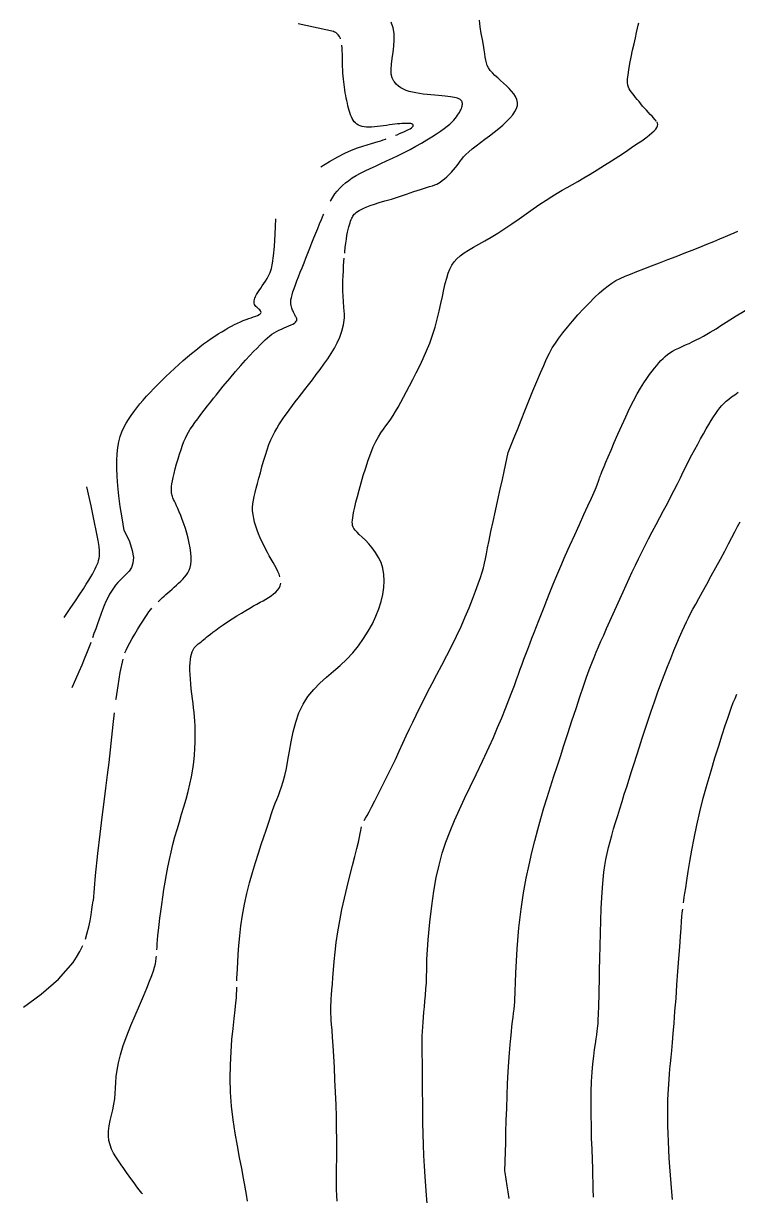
# Model space of a CAD drawing. Header units: millimetres. Extents: x 2235526 to 2245569, y 371981 to 382303.
# Drawn here: x 2242863.9 to 2243061.7, y 378522.7 to 378847.6 of the extents above; entities that cross this region are included whole.
import ezdxf

# ---------------------------------------------------------------- set-up
doc = ezdxf.new("R2010")
doc.units = ezdxf.units.MM
doc.linetypes.add('CONTI', pattern=[0])
for name, color, linetype, transparency in [('135', 10, 'CONTI', 0.7), ('137', 10, 'CONTI', 0.7), ('139', 10, 'CONTI', 0.7), ('141', 10, 'CONTI', 0.7), ('143', 10, 'CONTI', 0.7), ('145', 10, 'CONTI', 0.7), ('147', 10, 'CONTI', 0.7), ('149', 10, 'CONTI', 0.7), ('151', 10, 'CONTI', 0.7), ('153', 10, 'CONTI', 0.7)]:
    doc.layers.add(name, color=color, linetype=linetype, transparency=transparency)

msp = doc.modelspace()

# ---------------------------------------------------------------- linework, layer by layer
at = {"layer": '135'}
msp.add_lwpolyline([(2242875.15, 378682.94), (2242876.85, 378685.43), (2242878.28, 378687.55), (2242879.48, 378689.35), (2242880.47, 378690.87), (2242881.29, 378692.15), (2242881.96, 378693.23), (2242882.51, 378694.16), (2242882.98, 378694.98), (2242883.39, 378695.71), (2242883.75, 378696.39), (2242884.06, 378697.02), (2242884.32, 378697.62), (2242884.54, 378698.2), (2242884.71, 378698.76), (2242884.84, 378699.33), (2242884.93, 378699.92), (2242884.98, 378700.56), (2242884.96, 378701.39), (2242884.84, 378702.56), (2242884.58, 378704.23), (2242884.14, 378706.57), (2242883.5, 378709.73), (2242882.63, 378713.87), (2242881.48, 378719.14)], dxfattribs=at)
at = {"layer": '137', "elevation": 137}
for points in [[(2242951.72, 378843.3), (2242951.7, 378843.35), (2242951.68, 378843.41), (2242951.41, 378843.99), (2242951.09, 378844.44), (2242950.75, 378844.78), (2242950.39, 378845.02), (2242950.05, 378845.19), (2242949.74, 378845.31), (2242939.99, 378847.46)], [(2242952.29, 378837.79), (2242952.28, 378838.4), (2242952.27, 378839.11), (2242952.23, 378839.9), (2242952.18, 378840.72), (2242952.09, 378841.54)]]:
    msp.add_lwpolyline(points, dxfattribs=at)
at = {"layer": '137'}
for points in [[(2242967.01, 378816.58), (2242967.39, 378816.74), (2242968.09, 378817.02), (2242968.78, 378817.32), (2242969.43, 378817.61), (2242970.04, 378817.89), (2242970.57, 378818.15), (2242971.02, 378818.4), (2242971.36, 378818.61), (2242971.61, 378818.81), (2242971.77, 378818.98), (2242971.86, 378819.12), (2242971.89, 378819.25), (2242971.88, 378819.36), (2242971.84, 378819.46), (2242971.78, 378819.55), (2242971.71, 378819.62), (2242971.63, 378819.68), (2242971.52, 378819.74), (2242971.4, 378819.78), (2242971.24, 378819.82), (2242971.04, 378819.84), (2242970.79, 378819.86), (2242970.49, 378819.87), (2242970.14, 378819.87), (2242969.72, 378819.86), (2242969.24, 378819.84), (2242968.71, 378819.81), (2242968.13, 378819.77), (2242967.49, 378819.71), (2242966.81, 378819.63), (2242966.07, 378819.54), (2242965.29, 378819.43), (2242964.47, 378819.31), (2242963.64, 378819.19), (2242962.79, 378819.07), (2242961.95, 378818.97), (2242961.13, 378818.89), (2242960.34, 378818.83), (2242959.6, 378818.82), (2242958.91, 378818.84), (2242958.29, 378818.91), (2242957.71, 378819.03), (2242957.19, 378819.19), (2242956.71, 378819.4), (2242956.28, 378819.66), (2242955.9, 378819.98), (2242955.55, 378820.34), (2242955.24, 378820.75), (2242954.97, 378821.21), (2242954.73, 378821.72), (2242954.51, 378822.26), (2242954.31, 378822.84), (2242954.13, 378823.46), (2242953.96, 378824.1), (2242953.8, 378824.77), (2242953.64, 378825.46), (2242953.49, 378826.17), (2242953.34, 378826.9), (2242953.2, 378827.64), (2242953.06, 378828.38), (2242952.94, 378829.13), (2242952.82, 378829.89), (2242952.71, 378830.64), (2242952.62, 378831.4), (2242952.53, 378832.16), (2242952.46, 378832.95), (2242952.4, 378833.78), (2242952.35, 378834.67), (2242952.32, 378835.62), (2242952.3, 378836.66), (2242952.29, 378837.79)], [(2242946.27, 378807.81), (2242948.72, 378809.35), (2242950.95, 378810.61), (2242952.97, 378811.62), (2242954.79, 378812.43), (2242956.42, 378813.07), (2242957.88, 378813.56), (2242959.16, 378813.96), (2242960.29, 378814.28), (2242961.27, 378814.56), (2242962.13, 378814.82), (2242962.88, 378815.06), (2242963.57, 378815.29), (2242964.2, 378815.5), (2242964.38, 378815.57)], [(2242891.79, 378707.07), (2242891.2, 378710.52), (2242890.71, 378713.72), (2242890.32, 378716.69), (2242890.02, 378719.44), (2242889.83, 378721.96), (2242889.73, 378724.28), (2242889.72, 378726.4), (2242889.82, 378728.32), (2242890.02, 378730.06), (2242890.31, 378731.63), (2242890.69, 378733.06), (2242891.15, 378734.37), (2242891.69, 378735.59), (2242892.29, 378736.74), (2242892.96, 378737.83), (2242893.68, 378738.9), (2242894.45, 378739.97), (2242895.26, 378741.03), (2242896.13, 378742.1), (2242897.04, 378743.16), (2242897.99, 378744.24), (2242898.99, 378745.32), (2242900.03, 378746.41), (2242901.11, 378747.51), (2242902.22, 378748.63), (2242903.37, 378749.75), (2242904.55, 378750.86), (2242905.74, 378751.97), (2242906.93, 378753.06), (2242908.12, 378754.12), (2242909.3, 378755.14), (2242910.47, 378756.12), (2242911.6, 378757.04), (2242912.71, 378757.91), (2242913.79, 378758.74), (2242914.84, 378759.51), (2242915.87, 378760.23), (2242916.87, 378760.91), (2242917.85, 378761.55), (2242918.8, 378762.14), (2242919.73, 378762.69), (2242920.63, 378763.2), (2242921.51, 378763.67), (2242922.36, 378764.11), (2242923.19, 378764.51), (2242924, 378764.87), (2242924.79, 378765.2), (2242925.55, 378765.5), (2242926.29, 378765.78), (2242926.99, 378766.02), (2242927.64, 378766.25), (2242928.23, 378766.46), (2242928.74, 378766.67), (2242929.16, 378766.86), (2242929.47, 378767.06), (2242929.66, 378767.26), (2242929.72, 378767.47), (2242929.67, 378767.69), (2242929.54, 378767.92), (2242929.33, 378768.15), (2242929.09, 378768.39), (2242928.81, 378768.64), (2242928.55, 378768.9), (2242928.3, 378769.16), (2242928.09, 378769.43), (2242927.94, 378769.71), (2242927.83, 378770), (2242927.79, 378770.32), (2242927.79, 378770.66), (2242927.87, 378771.04), (2242928, 378771.45), (2242928.21, 378771.91), (2242928.48, 378772.41), (2242928.81, 378772.96), (2242929.19, 378773.54), (2242929.61, 378774.16), (2242930.05, 378774.81), (2242930.5, 378775.48), (2242930.95, 378776.18), (2242931.4, 378776.89), (2242931.82, 378777.63), (2242932.21, 378778.51), (2242932.57, 378779.64), (2242932.91, 378781.15), (2242933.2, 378783.16), (2242933.45, 378785.79), (2242933.66, 378789.16), (2242933.82, 378793.39)], [(2242891.79, 378707.07), (2242893.22, 378704.02), (2242894.03, 378701.54), (2242894.33, 378699.56), (2242894.22, 378697.98), (2242893.78, 378696.74), (2242893.12, 378695.74), (2242892.33, 378694.9), (2242891.52, 378694.15), (2242890.76, 378693.41), (2242890.06, 378692.66), (2242889.42, 378691.89), (2242888.82, 378691.09), (2242888.26, 378690.25), (2242887.73, 378689.35), (2242887.22, 378688.39), (2242886.73, 378687.35), (2242886.25, 378686.24), (2242885.78, 378685.05), (2242885.31, 378683.8), (2242884.84, 378682.51), (2242884.37, 378681.17), (2242883.9, 378679.82), (2242883.42, 378678.46), (2242883, 378677.28)], [(2242882.52, 378675.97), (2242882.44, 378675.75), (2242881.91, 378674.37), (2242881.35, 378672.93), (2242880.73, 378671.39), (2242880.03, 378669.71), (2242879.24, 378667.84), (2242878.34, 378665.76), (2242877.32, 378663.42)]]:
    msp.add_lwpolyline(points, dxfattribs=at)
at = {"layer": '139', "elevation": 139}
for points in [[(2242966.65, 378831.4), (2242966.53, 378831.54), (2242966.06, 378832.45), (2242965.8, 378833.54), (2242965.75, 378834.83), (2242965.87, 378836.29), (2242966.08, 378837.88), (2242966.33, 378839.56), (2242966.54, 378841.29), (2242966.64, 378843.03), (2242966.58, 378844.74), (2242966.28, 378846.39), (2242965.78, 378847.96)], [(2242901.17, 378687.29), (2242901.57, 378687.66), (2242901.98, 378688.04), (2242902.42, 378688.43), (2242902.88, 378688.85), (2242903.37, 378689.28), (2242903.88, 378689.73), (2242904.45, 378690.24), (2242905.05, 378690.78), (2242905.65, 378691.33), (2242906.26, 378691.89), (2242906.86, 378692.45), (2242907.44, 378693.02), (2242908, 378693.59), (2242908.53, 378694.15), (2242909.01, 378694.73), (2242909.43, 378695.34), (2242909.79, 378696.01), (2242910.07, 378696.76), (2242910.27, 378697.61), (2242910.37, 378698.58), (2242910.36, 378699.68), (2242910.26, 378700.89), (2242910.08, 378702.19), (2242909.82, 378703.54), (2242909.5, 378704.91), (2242909.14, 378706.27), (2242908.74, 378707.59), (2242908.32, 378708.86), (2242907.89, 378710.05), (2242907.46, 378711.15), (2242907.04, 378712.17), (2242906.64, 378713.09), (2242906.27, 378713.9), (2242905.96, 378714.6), (2242905.69, 378715.19), (2242905.47, 378715.67), (2242905.3, 378716.08), (2242905.17, 378716.44), (2242905.07, 378716.77), (2242904.99, 378717.08), (2242904.93, 378717.41), (2242904.89, 378717.77), (2242904.87, 378718.18), (2242904.88, 378718.67), (2242904.92, 378719.24), (2242905.01, 378719.94), (2242905.15, 378720.76), (2242905.35, 378721.74), (2242905.62, 378722.88), (2242905.95, 378724.14), (2242906.32, 378725.48), (2242906.71, 378726.86), (2242907.13, 378728.21), (2242907.54, 378729.5), (2242907.95, 378730.68), (2242908.34, 378731.72), (2242908.73, 378732.63), (2242909.14, 378733.48), (2242909.58, 378734.29), (2242910.09, 378735.11), (2242910.68, 378735.98), (2242911.37, 378736.94), (2242912.17, 378738.03), (2242913.06, 378739.19), (2242913.98, 378740.4), (2242914.9, 378741.59), (2242915.78, 378742.71), (2242916.58, 378743.73), (2242917.24, 378744.57)], [(2242891.99, 378673.1), (2242892.34, 378673.9), (2242892.82, 378674.87), (2242893.38, 378675.92), (2242894.03, 378677.09), (2242894.74, 378678.33), (2242895.49, 378679.58), (2242896.23, 378680.8), (2242896.95, 378681.95), (2242897.6, 378682.97), (2242898.15, 378683.79), (2242898.64, 378684.48), (2242899.06, 378685.05), (2242899.45, 378685.53)], [(2242881.04, 378593.82), (2242881.57, 378595.51), (2242882.01, 378597.22), (2242882.36, 378598.9), (2242882.64, 378600.51), (2242882.86, 378602), (2242883.03, 378603.32), (2242883.16, 378604.43)], [(2242863.87, 378574.9), (2242868.82, 378578.51), (2242873.62, 378582.7), (2242877.68, 378587.35), (2242878.6, 378588.77), (2242879.51, 378590.34), (2242880.34, 378592.06)]]:
    msp.add_lwpolyline(points, dxfattribs=at)
at = {"layer": '139'}
for points in [[(2242948.89, 378798.32), (2242949, 378798.53), (2242949.57, 378799.44), (2242950.17, 378800.3), (2242950.81, 378801.12), (2242951.5, 378801.9), (2242952.26, 378802.65), (2242953.08, 378803.37), (2242953.99, 378804.07), (2242954.98, 378804.75), (2242956.08, 378805.41), (2242957.28, 378806.07), (2242958.57, 378806.72), (2242959.96, 378807.38), (2242961.41, 378808.05), (2242962.93, 378808.73), (2242964.49, 378809.45), (2242966.1, 378810.19), (2242967.73, 378810.97), (2242969.37, 378811.8), (2242971, 378812.65), (2242972.61, 378813.53), (2242974.16, 378814.41), (2242975.65, 378815.28), (2242977.04, 378816.13), (2242978.31, 378816.95), (2242979.45, 378817.72), (2242980.43, 378818.43), (2242981.27, 378819.08), (2242981.98, 378819.68), (2242982.59, 378820.24), (2242983.09, 378820.76), (2242983.51, 378821.24), (2242983.87, 378821.69), (2242984.18, 378822.12), (2242984.45, 378822.54), (2242984.69, 378822.93), (2242984.89, 378823.31), (2242985.06, 378823.66), (2242985.21, 378824), (2242985.32, 378824.33), (2242985.41, 378824.63), (2242985.47, 378824.91), (2242985.5, 378825.18), (2242985.51, 378825.42), (2242985.48, 378825.65), (2242985.42, 378825.86), (2242985.33, 378826.06), (2242985.19, 378826.24), (2242985.01, 378826.41), (2242984.78, 378826.57), (2242984.51, 378826.71), (2242984.18, 378826.84), (2242983.78, 378826.96), (2242983.33, 378827.07), (2242982.79, 378827.17), (2242982.18, 378827.27), (2242981.49, 378827.35), (2242980.7, 378827.44), (2242979.82, 378827.51), (2242978.86, 378827.59), (2242977.84, 378827.67), (2242976.79, 378827.76), (2242975.72, 378827.87), (2242974.65, 378827.99), (2242973.6, 378828.13), (2242972.59, 378828.3), (2242971.65, 378828.5), (2242970.76, 378828.73), (2242969.93, 378829.01), (2242969.16, 378829.35), (2242968.45, 378829.75), (2242967.79, 378830.22), (2242967.19, 378830.77), (2242966.65, 378831.4)], [(2242917.24, 378744.57), (2242919.23, 378747), (2242921.03, 378749.16), (2242922.65, 378751.07), (2242924.12, 378752.74), (2242925.43, 378754.21), (2242926.61, 378755.5), (2242927.66, 378756.62), (2242928.6, 378757.6), (2242929.44, 378758.47), (2242930.19, 378759.23), (2242930.88, 378759.89), (2242931.52, 378760.48), (2242932.14, 378760.99), (2242932.74, 378761.44), (2242933.36, 378761.85), (2242934, 378762.22), (2242934.68, 378762.56), (2242935.39, 378762.88), (2242936.1, 378763.18), (2242936.79, 378763.47), (2242937.45, 378763.74), (2242938.04, 378764.01), (2242938.56, 378764.26), (2242938.98, 378764.51), (2242939.28, 378764.76), (2242939.47, 378765.01), (2242939.58, 378765.25), (2242939.61, 378765.49), (2242939.58, 378765.72), (2242939.51, 378765.95), (2242939.41, 378766.17), (2242939.3, 378766.38), (2242939.2, 378766.58), (2242939.1, 378766.78), (2242939, 378766.98), (2242938.9, 378767.17), (2242938.8, 378767.38), (2242938.69, 378767.59), (2242938.58, 378767.82), (2242938.47, 378768.07), (2242938.34, 378768.34), (2242938.22, 378768.65), (2242938.11, 378768.99), (2242938.02, 378769.38), (2242937.97, 378769.83), (2242937.96, 378770.34), (2242938, 378770.93), (2242938.11, 378771.6), (2242938.29, 378772.36), (2242938.55, 378773.21), (2242938.86, 378774.14), (2242939.23, 378775.15), (2242939.65, 378776.23), (2242940.1, 378777.38), (2242940.59, 378778.59), (2242941.1, 378779.86), (2242941.62, 378781.18), (2242942.16, 378782.54), (2242942.71, 378783.92), (2242943.27, 378785.32), (2242943.82, 378786.72), (2242944.37, 378788.11), (2242944.91, 378789.46), (2242945.44, 378790.78), (2242945.95, 378792.04), (2242946.45, 378793.25), (2242946.94, 378794.41), (2242947.07, 378794.69)], [(2242891.37, 378671.35), (2242890.61, 378667.65), (2242889.98, 378664), (2242889.46, 378660.38), (2242889.42, 378660.07)], [(2242888.98, 378656.48), (2242888.62, 378653.27), (2242888.26, 378649.75), (2242887.9, 378646.26), (2242887.51, 378642.78), (2242887.09, 378639.28), (2242886.62, 378635.67), (2242886.11, 378631.82), (2242885.57, 378627.59), (2242885, 378622.86), (2242884.41, 378617.51), (2242883.79, 378611.41), (2242883.16, 378604.43)]]:
    msp.add_lwpolyline(points, dxfattribs=at)
at = {"layer": '141', "elevation": 141}
for points in [[(2242965.87, 378798.84), (2242967.76, 378799.49), (2242969.99, 378800.25), (2242972.06, 378800.95), (2242973.85, 378801.54), (2242975.27, 378801.99), (2242976.37, 378802.33), (2242977.21, 378802.6), (2242977.86, 378802.82), (2242978.38, 378803.04), (2242978.86, 378803.3), (2242979.34, 378803.62), (2242979.89, 378804.03), (2242980.5, 378804.53), (2242981.15, 378805.1), (2242981.8, 378805.71), (2242982.44, 378806.34), (2242983.05, 378806.99), (2242983.59, 378807.61), (2242984.06, 378808.22), (2242984.48, 378808.8), (2242984.89, 378809.38), (2242985.34, 378809.97), (2242985.85, 378810.59), (2242986.48, 378811.26), (2242987.25, 378811.98), (2242988.19, 378812.77), (2242989.28, 378813.63), (2242990.48, 378814.53), (2242991.75, 378815.47), (2242993.04, 378816.44), (2242994.33, 378817.43), (2242995.56, 378818.41), (2242996.72, 378819.38), (2242997.76, 378820.35), (2242998.68, 378821.29), (2242999.46, 378822.22), (2243000.07, 378823.13), (2243000.5, 378824.01), (2243000.73, 378824.87), (2243000.75, 378825.7), (2243000.57, 378826.51), (2243000.23, 378827.3), (2242999.74, 378828.07), (2242999.14, 378828.82), (2242998.44, 378829.56), (2242997.69, 378830.3), (2242996.89, 378831.03), (2242996.08, 378831.76), (2242995.29, 378832.47), (2242994.53, 378833.18), (2242993.84, 378833.88), (2242993.24, 378834.57), (2242992.75, 378835.25), (2242992.4, 378835.92), (2242992.15, 378836.61), (2242991.98, 378837.36), (2242991.84, 378838.2), (2242991.71, 378839.16), (2242991.55, 378840.28), (2242991.33, 378841.58), (2242991.03, 378843.1), (2242990.7, 378844.79), (2242990.41, 378846.59), (2242990.23, 378848.44)], [(2242934.96, 378694.16), (2242934.7, 378694.91), (2242934.35, 378695.69), (2242933.95, 378696.49), (2242933.51, 378697.32), (2242933.04, 378698.16), (2242932.52, 378699.08), (2242932, 378700.02), (2242931.47, 378700.98), (2242930.95, 378701.95), (2242930.44, 378702.95), (2242929.95, 378703.97), (2242929.47, 378705.01), (2242929.02, 378706.07), (2242928.61, 378707.15), (2242928.24, 378708.23), (2242927.92, 378709.31), (2242927.67, 378710.39), (2242927.48, 378711.44), (2242927.38, 378712.46), (2242927.37, 378713.45), (2242927.45, 378714.43), (2242927.59, 378715.42), (2242927.8, 378716.46), (2242928.07, 378717.56), (2242928.38, 378718.75), (2242928.74, 378720.06), (2242929.12, 378721.5), (2242929.53, 378723.04), (2242929.97, 378724.65), (2242930.42, 378726.27), (2242930.9, 378727.87), (2242931.39, 378729.41), (2242931.9, 378730.84), (2242932.42, 378732.13), (2242932.95, 378733.3), (2242933.49, 378734.37), (2242934.05, 378735.35), (2242934.61, 378736.28), (2242935.2, 378737.16), (2242935.79, 378738.03), (2242936.4, 378738.9), (2242937.04, 378739.78), (2242937.71, 378740.7), (2242938.41, 378741.66), (2242939.17, 378742.66), (2242939.99, 378743.74), (2242940.88, 378744.89), (2242941.84, 378746.13), (2242942.87, 378747.45), (2242943.93, 378748.82), (2242945.01, 378750.24), (2242946.09, 378751.69), (2242947.15, 378753.16), (2242948.17, 378754.62), (2242949.13, 378756.08), (2242950.03, 378757.54), (2242950.83, 378759.05), (2242951.52, 378760.61), (2242952.09, 378762.26), (2242952.52, 378764.03), (2242952.79, 378765.94), (2242952.85, 378767.02)], [(2242900.83, 378590.78), (2242900.88, 378591.6), (2242900.93, 378592.51), (2242901.01, 378593.56), (2242901.11, 378594.76), (2242901.26, 378596.2), (2242901.44, 378597.82), (2242901.66, 378599.59), (2242901.9, 378601.47), (2242902.18, 378603.43), (2242902.48, 378605.46), (2242902.8, 378607.52), (2242903.14, 378609.59), (2242903.5, 378611.67), (2242903.9, 378613.75), (2242904.32, 378615.83), (2242904.79, 378617.92), (2242905.29, 378620.01), (2242905.84, 378622.1), (2242906.44, 378624.2), (2242907.07, 378626.3), (2242907.71, 378628.4), (2242908.35, 378630.49), (2242908.96, 378632.58), (2242909.52, 378634.67), (2242910.02, 378636.75), (2242910.44, 378638.81), (2242910.77, 378640.85), (2242911.04, 378642.85), (2242911.24, 378644.77), (2242911.38, 378646.62), (2242911.46, 378648.36), (2242911.5, 378649.99), (2242911.5, 378651.48), (2242911.46, 378652.86), (2242911.38, 378654.16), (2242911.28, 378655.41), (2242911.16, 378656.63), (2242911.02, 378657.86), (2242910.87, 378659.12), (2242910.71, 378660.43), (2242910.54, 378661.78), (2242910.39, 378663.14), (2242910.25, 378664.5), (2242910.14, 378665.82), (2242910.05, 378667.09), (2242910, 378668.28), (2242909.99, 378669.37), (2242910.03, 378670.37), (2242910.12, 378671.27), (2242910.24, 378672.08), (2242910.42, 378672.8), (2242910.64, 378673.44), (2242910.9, 378674), (2242911.21, 378674.49), (2242911.55, 378674.92), (2242911.93, 378675.29), (2242912.31, 378675.62), (2242912.71, 378675.93), (2242913.1, 378676.22), (2242913.48, 378676.51), (2242913.85, 378676.8), (2242914.22, 378677.12), (2242914.63, 378677.47), (2242915.1, 378677.86), (2242915.66, 378678.32), (2242916.33, 378678.84), (2242917.15, 378679.45), (2242918.13, 378680.15), (2242919.24, 378680.92), (2242920.44, 378681.73), (2242921.71, 378682.56), (2242922.99, 378683.39), (2242924.25, 378684.17), (2242925.45, 378684.9), (2242926.57, 378685.55), (2242927.61, 378686.13), (2242928.56, 378686.65), (2242929.45, 378687.13), (2242930.28, 378687.58), (2242931.07, 378688.02), (2242931.82, 378688.47), (2242932.53, 378688.94), (2242933.2, 378689.44), (2242933.8, 378689.96), (2242934.31, 378690.51), (2242934.73, 378691.1), (2242935.02, 378691.73), (2242935.17, 378692.4)], [(2242896.84, 378523.21), (2242896.69, 378523.35), (2242895.56, 378524.79), (2242895.09, 378525.44), (2242894.53, 378526.22), (2242893.89, 378527.11), (2242893.19, 378528.09), (2242892.46, 378529.12), (2242891.71, 378530.19), (2242890.95, 378531.27), (2242890.21, 378532.34), (2242889.5, 378533.41), (2242888.86, 378534.49), (2242888.3, 378535.61), (2242887.86, 378536.76), (2242887.56, 378537.97), (2242887.42, 378539.24), (2242887.45, 378540.6), (2242887.63, 378542.02), (2242887.91, 378543.5), (2242888.25, 378545), (2242888.6, 378546.52), (2242888.92, 378548.04), (2242889.17, 378549.54), (2242889.32, 378551.02), (2242889.4, 378552.5), (2242889.48, 378554.05), (2242889.59, 378555.7), (2242889.81, 378557.5), (2242890.17, 378559.51), (2242890.73, 378561.76), (2242891.54, 378564.28), (2242892.53, 378567.01), (2242893.65, 378569.83), (2242894.83, 378572.66), (2242896, 378575.39), (2242897.1, 378577.94), (2242898.06, 378580.2), (2242898.84, 378582.1), (2242899.44, 378583.67), (2242899.88, 378584.96), (2242900.2, 378586.03), (2242900.42, 378586.93), (2242900.57, 378587.71), (2242900.66, 378588.43), (2242900.69, 378588.72), (2242900.72, 378589.02)]]:
    msp.add_lwpolyline(points, dxfattribs=at)
at = {"layer": '141'}
for points in [[(2242952.89, 378783.86), (2242952.92, 378784.27), (2242953.06, 378785.51), (2242953.2, 378786.69), (2242953.35, 378787.78), (2242953.51, 378788.78), (2242953.67, 378789.68), (2242953.85, 378790.47), (2242954.02, 378791.17), (2242954.19, 378791.78), (2242954.37, 378792.32), (2242954.54, 378792.79), (2242954.7, 378793.2), (2242954.86, 378793.56), (2242955.01, 378793.87), (2242955.17, 378794.16), (2242955.34, 378794.42), (2242955.55, 378794.67), (2242955.79, 378794.91), (2242956.1, 378795.15), (2242956.47, 378795.41), (2242956.93, 378795.69), (2242957.49, 378796), (2242958.17, 378796.34), (2242958.98, 378796.71), (2242959.96, 378797.09), (2242961.11, 378797.51), (2242962.47, 378797.93), (2242964.05, 378798.38), (2242965.87, 378798.84)], [(2242952.85, 378767.02), (2242952.65, 378768.8), (2242952.51, 378770.46), (2242952.42, 378772.02), (2242952.38, 378773.5), (2242952.37, 378774.92), (2242952.39, 378776.29), (2242952.44, 378777.63), (2242952.51, 378778.97), (2242952.59, 378780.32), (2242952.69, 378781.66), (2242952.77, 378782.55)]]:
    msp.add_lwpolyline(points, dxfattribs=at)
at = {"layer": '143', "elevation": 143}
for points in [[(2243039.19, 378820.52), (2243039.04, 378820.72), (2243038.87, 378820.93), (2243038.48, 378821.37), (2243038.05, 378821.85), (2243037.56, 378822.37), (2243037.05, 378822.92), (2243036.52, 378823.49), (2243035.98, 378824.08), (2243035.45, 378824.68), (2243034.94, 378825.29), (2243034.44, 378825.89), (2243033.96, 378826.48), (2243033.51, 378827.05), (2243033.09, 378827.6), (2243032.7, 378828.1), (2243032.34, 378828.56), (2243032.01, 378828.98), (2243031.73, 378829.4), (2243031.5, 378829.87), (2243031.35, 378830.44), (2243031.27, 378831.16), (2243031.28, 378832.09), (2243031.39, 378833.28), (2243031.61, 378834.75), (2243031.91, 378836.44), (2243032.27, 378838.26), (2243032.66, 378840.13), (2243033.06, 378841.94), (2243033.44, 378843.62), (2243033.77, 378845.07), (2243034.03, 378846.23), (2243034.22, 378847.12), (2243034.37, 378847.77)], [(2242922.99, 378582.22), (2242923.02, 378583.02), (2242923.07, 378584.12), (2242923.14, 378585.61), (2242923.24, 378587.41), (2242923.37, 378589.55), (2242923.55, 378591.99), (2242923.79, 378594.66), (2242924.12, 378597.49), (2242924.55, 378600.45), (2242925.09, 378603.45), (2242925.75, 378606.46), (2242926.5, 378609.42), (2242927.31, 378612.3), (2242928.16, 378615.06), (2242928.99, 378617.65), (2242929.78, 378620.03), (2242930.5, 378622.17), (2242931.12, 378624.03), (2242931.65, 378625.65), (2242932.11, 378627.07), (2242932.52, 378628.32), (2242932.9, 378629.45), (2242933.27, 378630.49), (2242933.66, 378631.49), (2242934.07, 378632.5), (2242934.51, 378633.55), (2242934.96, 378634.69), (2242935.42, 378635.97), (2242935.87, 378637.43), (2242936.32, 378639.12), (2242936.74, 378641.08), (2242937.14, 378643.35), (2242937.56, 378645.85), (2242938.04, 378648.5), (2242938.61, 378651.22), (2242939.32, 378653.91), (2242940.22, 378656.5), (2242941.34, 378658.9), (2242942.71, 378661.05), (2242944.29, 378662.98), (2242946.03, 378664.75), (2242947.87, 378666.41), (2242949.76, 378668.03), (2242951.63, 378669.66), (2242953.44, 378671.36), (2242955.14, 378673.17), (2242956.7, 378675.08), (2242958.14, 378677.07), (2242959.43, 378679.11), (2242960.56, 378681.19), (2242961.54, 378683.27), (2242962.36, 378685.34), (2242963, 378687.37), (2242963.46, 378689.34), (2242963.74, 378691.26), (2242963.83, 378693.11), (2242963.74, 378694.88), (2242963.45, 378696.56), (2242962.97, 378698.13), (2242962.29, 378699.6), (2242961.46, 378700.96), (2242960.54, 378702.2), (2242959.57, 378703.33), (2242958.61, 378704.33), (2242957.71, 378705.21), (2242956.93, 378705.96), (2242956.3, 378706.58), (2242955.82, 378707.11), (2242955.46, 378707.57), (2242955.22, 378707.99), (2242955.08, 378708.41), (2242955.01, 378708.84), (2242954.99, 378709.33), (2242955.02, 378709.9), (2242955.1, 378710.58), (2242955.23, 378711.39), (2242955.42, 378712.36), (2242955.68, 378713.5), (2242956, 378714.85), (2242956.4, 378716.43), (2242956.88, 378718.24), (2242957.44, 378720.23), (2242958.05, 378722.32), (2242958.7, 378724.44), (2242959.39, 378726.51), (2242960.09, 378728.46), (2242960.8, 378730.21), (2242961.51, 378731.7), (2242962.21, 378732.98), (2242962.9, 378734.09), (2242963.6, 378735.08), (2242964.28, 378736.01), (2242964.97, 378736.92), (2242965.65, 378737.87), (2242966.33, 378738.9), (2242967.01, 378740.03), (2242967.72, 378741.25), (2242968.44, 378742.57), (2242969.21, 378744), (2242970.01, 378745.53), (2242970.87, 378747.17), (2242971.78, 378748.92), (2242972.73, 378750.78), (2242973.7, 378752.72), (2242974.65, 378754.74), (2242975.57, 378756.83), (2242976.44, 378758.98), (2242977.23, 378761.17), (2242977.92, 378763.39), (2242978.52, 378765.61), (2242979.05, 378767.8), (2242979.53, 378769.91), (2242979.96, 378771.93), (2242980.36, 378773.8), (2242980.75, 378775.5), (2242981.15, 378777.01), (2242981.57, 378778.33), (2242982.04, 378779.5), (2242982.59, 378780.55), (2242983.23, 378781.49), (2242983.99, 378782.35), (2242984.9, 378783.17), (2242985.97, 378783.97), (2242987.2, 378784.76), (2242988.57, 378785.57), (2242990.08, 378786.43), (2242991.71, 378787.35), (2242993.45, 378788.36), (2242995.29, 378789.48), (2242997.22, 378790.72), (2242999.2, 378792.05), (2243001.21, 378793.43), (2243003.2, 378794.82), (2243005.13, 378796.17), (2243006.98, 378797.45), (2243008.71, 378798.61), (2243010.29, 378799.62), (2243011.77, 378800.52), (2243013.18, 378801.34), (2243014.57, 378802.14), (2243016, 378802.94), (2243017.52, 378803.8), (2243019.15, 378804.76), (2243020.95, 378805.83), (2243022.87, 378807.01), (2243024.86, 378808.26), (2243026.85, 378809.53), (2243028.81, 378810.79), (2243030.67, 378812.01), (2243032.37, 378813.14), (2243033.88, 378814.16), (2243035.19, 378815.07), (2243036.31, 378815.88), (2243037.25, 378816.6), (2243038.02, 378817.23), (2243038.63, 378817.79), (2243039.08, 378818.28), (2243039.41, 378818.75), (2243039.59, 378819.16), (2243039.63, 378819.55), (2243039.54, 378819.92), (2243039.34, 378820.3)], [(2242925.93, 378521.2), (2242925.65, 378522.99), (2242925.31, 378525.08), (2242924.87, 378527.56), (2242924.36, 378530.24), (2242923.77, 378533.25), (2242923.14, 378536.53), (2242922.54, 378540.04), (2242921.99, 378543.71), (2242921.55, 378547.49), (2242921.27, 378551.33), (2242921.17, 378555.16), (2242921.22, 378558.92), (2242921.4, 378562.53), (2242921.66, 378565.94), (2242921.96, 378569.06), (2242922.27, 378571.83), (2242922.53, 378574.19), (2242922.73, 378576.09), (2242922.87, 378577.56), (2242922.95, 378578.66), (2242922.99, 378579.47), (2242923, 378580.05), (2242922.99, 378580.46)]]:
    msp.add_lwpolyline(points, dxfattribs=at)
at = {"layer": '145', "elevation": 145}
for points in [[(2242958.32, 378626.67), (2242958.66, 378627.28), (2242959.1, 378628.07), (2242959.65, 378629.07), (2242960.32, 378630.35), (2242961.22, 378632.09), (2242962.26, 378634.12), (2242963.38, 378636.37), (2242964.56, 378638.75), (2242965.75, 378641.19), (2242966.92, 378643.6), (2242968.02, 378645.91), (2242969.03, 378648.07), (2242969.96, 378650.09), (2242970.85, 378652.03), (2242971.74, 378653.93), (2242972.65, 378655.86), (2242973.62, 378657.84), (2242974.68, 378659.95), (2242975.85, 378662.21), (2242977.12, 378664.6), (2242978.46, 378667.11), (2242979.83, 378669.71), (2242981.21, 378672.37), (2242982.58, 378675.06), (2242983.9, 378677.77), (2242985.14, 378680.45), (2242986.3, 378683.08), (2242987.36, 378685.62), (2242988.32, 378688.01), (2242989.17, 378690.23), (2242989.9, 378692.23), (2242990.49, 378693.98), (2242990.96, 378695.45), (2242991.32, 378696.73), (2242991.61, 378697.94), (2242991.88, 378699.18), (2242992.16, 378700.57), (2242992.48, 378702.22), (2242992.89, 378704.25), (2242993.4, 378706.72), (2242994.01, 378709.52), (2242994.66, 378712.51), (2242995.33, 378715.54), (2242995.98, 378718.47), (2242996.57, 378721.15), (2242997.07, 378723.42), (2242998.19, 378728.65), (2243000.04, 378733.26), (2243000.84, 378735.26), (2243001.79, 378737.62), (2243002.84, 378740.23), (2243003.94, 378742.96), (2243005.06, 378745.7), (2243006.14, 378748.32), (2243007.14, 378750.72), (2243008.03, 378752.79), (2243008.85, 378754.59), (2243009.63, 378756.17), (2243010.42, 378757.62), (2243011.27, 378759), (2243012.22, 378760.38), (2243013.32, 378761.84), (2243014.59, 378763.41), (2243016, 378765.08), (2243017.51, 378766.78), (2243019.06, 378768.47), (2243020.61, 378770.08), (2243022.09, 378771.57), (2243023.47, 378772.88), (2243024.71, 378773.96), (2243025.85, 378774.87), (2243026.94, 378775.62), (2243028.06, 378776.28), (2243029.25, 378776.88), (2243030.57, 378777.48), (2243032.09, 378778.11), (2243033.84, 378778.81), (2243035.79, 378779.57), (2243037.9, 378780.39), (2243040.12, 378781.24), (2243042.4, 378782.12), (2243044.7, 378783.01), (2243046.97, 378783.89), (2243049.17, 378784.75), (2243051.28, 378785.58), (2243053.27, 378786.38), (2243055.13, 378787.13), (2243056.84, 378787.84), (2243058.38, 378788.48), (2243059.73, 378789.05), (2243060.85, 378789.55), (2243061.82, 378789.99)], [(2242950.84, 378521.21), (2242950.71, 378522.78), (2242950.65, 378524.43), (2242950.62, 378526.23), (2242950.63, 378528.24), (2242950.65, 378530.45), (2242950.67, 378532.86), (2242950.68, 378535.47), (2242950.68, 378538.29), (2242950.66, 378541.3), (2242950.6, 378544.5), (2242950.49, 378547.89), (2242950.36, 378551.36), (2242950.19, 378554.83), (2242950.02, 378558.19), (2242949.84, 378561.34), (2242949.66, 378564.18), (2242949.5, 378566.62), (2242949.37, 378568.59), (2242949.26, 378570.13), (2242949.17, 378571.31), (2242949.11, 378572.23), (2242949.06, 378572.96), (2242949.04, 378573.58), (2242949.04, 378574.16), (2242949.05, 378574.78), (2242949.08, 378575.48), (2242949.12, 378576.29), (2242949.18, 378577.25), (2242949.26, 378578.38), (2242949.36, 378579.72), (2242949.47, 378581.31), (2242949.6, 378583.16), (2242949.76, 378585.27), (2242949.96, 378587.6), (2242950.22, 378590.15), (2242950.56, 378592.89), (2242950.98, 378595.79), (2242951.5, 378598.83), (2242952.13, 378601.98), (2242952.84, 378605.17), (2242953.59, 378608.32), (2242954.34, 378611.35), (2242955.07, 378614.17), (2242955.72, 378616.72), (2242956.27, 378618.9), (2242956.7, 378620.66), (2242957, 378622.03), (2242957.21, 378623.08), (2242957.36, 378623.88), (2242957.47, 378624.46), (2242957.55, 378624.91)]]:
    msp.add_lwpolyline(points, dxfattribs=at)
at = {"layer": '147'}
for points in [[(2243056.86, 378763.67), (2243061.4, 378766.49), (2243065.46, 378768.91)], [(2242975.64, 378588.11), (2242976.02, 378593.57), (2242976.47, 378598.51), (2242976.99, 378602.99), (2242977.59, 378607.08), (2242978.27, 378610.83), (2242979.05, 378614.31), (2242979.94, 378617.57), (2242980.94, 378620.68), (2242982.07, 378623.69), (2242983.31, 378626.67), (2242984.67, 378629.67), (2242986.13, 378632.76), (2242987.69, 378635.98), (2242989.34, 378639.41), (2242991.08, 378643.1), (2242992.9, 378647.11)]]:
    msp.add_lwpolyline(points, dxfattribs=at)
at = {"layer": '147', "elevation": 147}
for points in [[(2242992.9, 378647.11), (2242994.08, 378649.7), (2242995.25, 378652.42), (2242996.39, 378655.12), (2242997.44, 378657.72), (2242998.39, 378660.11), (2242999.2, 378662.22), (2242999.9, 378664.08), (2243000.51, 378665.74), (2243001.05, 378667.25), (2243001.55, 378668.65), (2243002.03, 378670), (2243002.52, 378671.34), (2243003.04, 378672.72), (2243003.59, 378674.15), (2243004.16, 378675.63), (2243004.77, 378677.16), (2243005.39, 378678.75), (2243006.04, 378680.4), (2243006.71, 378682.12), (2243007.4, 378683.91), (2243008.12, 378685.79), (2243008.9, 378687.77), (2243009.73, 378689.88), (2243010.65, 378692.15), (2243011.66, 378694.58), (2243012.77, 378697.19), (2243014.01, 378700), (2243015.31, 378702.92), (2243016.64, 378705.87), (2243017.95, 378708.74), (2243019.19, 378711.45), (2243020.3, 378713.9), (2243021.25, 378716), (2243021.99, 378717.68), (2243022.54, 378718.99), (2243022.93, 378719.98), (2243023.21, 378720.71), (2243023.4, 378721.25), (2243023.53, 378721.67), (2243023.64, 378722.02), (2243023.76, 378722.36), (2243023.92, 378722.76), (2243024.12, 378723.26), (2243024.41, 378723.93), (2243024.78, 378724.81), (2243025.27, 378725.96), (2243025.9, 378727.44), (2243026.68, 378729.27), (2243027.59, 378731.39), (2243028.59, 378733.69), (2243029.66, 378736.1), (2243030.75, 378738.51), (2243031.85, 378740.84), (2243032.92, 378742.98), (2243033.93, 378744.87), (2243034.88, 378746.51), (2243035.77, 378747.93), (2243036.6, 378749.16), (2243037.38, 378750.24), (2243038.1, 378751.19), (2243038.76, 378752.03), (2243039.38, 378752.8), (2243039.96, 378753.5), (2243040.52, 378754.15), (2243041.09, 378754.74), (2243041.67, 378755.29), (2243042.3, 378755.8), (2243042.98, 378756.28), (2243043.74, 378756.74), (2243044.56, 378757.18), (2243045.44, 378757.61), (2243046.36, 378758.03), (2243047.32, 378758.47), (2243048.31, 378758.91), (2243049.31, 378759.38), (2243050.32, 378759.87), (2243051.32, 378760.38), (2243052.31, 378760.91), (2243053.26, 378761.43), (2243054.17, 378761.96), (2243055.02, 378762.47), (2243055.8, 378762.96), (2243056.51, 378763.43), (2243056.86, 378763.67)], [(2242975.73, 378520.5), (2242975.54, 378522.82), (2242975.35, 378525.33), (2242975.17, 378528.03), (2242975, 378530.86), (2242974.85, 378533.79), (2242974.73, 378536.78), (2242974.63, 378539.81), (2242974.57, 378542.83), (2242974.53, 378545.79), (2242974.5, 378548.64), (2242974.48, 378551.36), (2242974.47, 378553.88), (2242974.46, 378556.17), (2242974.44, 378558.2), (2242974.41, 378559.99), (2242974.39, 378561.59), (2242974.37, 378563.04), (2242974.37, 378564.38), (2242974.38, 378565.65), (2242974.4, 378566.9), (2242974.46, 378568.16), (2242974.53, 378569.45), (2242974.62, 378570.77), (2242974.73, 378572.15), (2242974.85, 378573.57), (2242974.98, 378575.06), (2242975.11, 378576.63), (2242975.25, 378578.27), (2242975.39, 378579.97), (2242975.51, 378581.71), (2242975.6, 378583.47), (2242975.66, 378585.23), (2242975.67, 378586.97), (2242975.64, 378588.11)]]:
    msp.add_lwpolyline(points, dxfattribs=at)
at = {"layer": '149', "elevation": 149}
for points in [[(2243011.82, 378641.93), (2243012.64, 378644.44), (2243013.64, 378647.49), (2243014.73, 378650.82), (2243015.86, 378654.28), (2243016.99, 378657.71), (2243018.08, 378660.96), (2243019.06, 378663.88), (2243019.92, 378666.35), (2243020.67, 378668.44), (2243021.34, 378670.23), (2243021.97, 378671.81), (2243022.58, 378673.3), (2243023.21, 378674.77), (2243023.89, 378676.33), (2243024.65, 378678.05), (2243025.47, 378679.91), (2243026.35, 378681.87), (2243027.25, 378683.9), (2243028.18, 378685.96), (2243029.1, 378688), (2243030.01, 378690), (2243030.88, 378691.92), (2243031.74, 378693.78), (2243032.58, 378695.6), (2243033.43, 378697.39), (2243034.3, 378699.18), (2243035.19, 378700.99), (2243036.12, 378702.84), (2243037.11, 378704.75), (2243038.13, 378706.7), (2243039.18, 378708.68), (2243040.23, 378710.65), (2243041.27, 378712.62), (2243042.29, 378714.55), (2243043.27, 378716.42), (2243044.19, 378718.22), (2243045.06, 378719.95), (2243045.9, 378721.63), (2243046.71, 378723.26), (2243047.5, 378724.86), (2243048.29, 378726.42), (2243049.08, 378727.97), (2243049.89, 378729.5), (2243050.7, 378731), (2243051.5, 378732.46), (2243052.29, 378733.87), (2243053.05, 378735.19), (2243053.78, 378736.43), (2243054.46, 378737.56), (2243055.1, 378738.57), (2243055.69, 378739.47), (2243056.26, 378740.28), (2243056.82, 378741.02), (2243057.39, 378741.68), (2243057.99, 378742.3), (2243058.63, 378742.89), (2243059.32, 378743.45), (2243060.09, 378744.04), (2243060.97, 378744.66), (2243061.96, 378745.36)], [(2242998.48, 378521.86), (2242998.19, 378523.79), (2242997.95, 378525.43), (2242997.33, 378529.13), (2242997.29, 378529.47), (2242997.45, 378534.82), (2242997.51, 378537.29), (2242997.58, 378540.22), (2242997.67, 378543.48), (2242997.77, 378546.93), (2242997.89, 378550.42), (2242998.02, 378553.82), (2242998.17, 378556.98), (2242998.34, 378559.8), (2242998.51, 378562.28), (2242998.7, 378564.47), (2242998.88, 378566.38), (2242999.07, 378568.07), (2242999.24, 378569.57), (2242999.41, 378570.92), (2242999.56, 378572.14), (2242999.7, 378573.27), (2242999.82, 378574.35), (2242999.92, 378575.39), (2243000.02, 378576.43), (2243000.04, 378576.75)]]:
    msp.add_lwpolyline(points, dxfattribs=at)
at = {"layer": '149'}
msp.add_lwpolyline([(2243000.04, 378576.75), (2243000.29, 378584.39), (2243000.68, 378591.08), (2243001.18, 378596.95), (2243001.78, 378602.1), (2243002.45, 378606.64), (2243003.19, 378610.7), (2243003.97, 378614.37), (2243004.77, 378617.79), (2243005.58, 378621.03), (2243006.39, 378624.15), (2243007.23, 378627.18), (2243008.08, 378630.14), (2243008.96, 378633.07), (2243009.87, 378635.99), (2243010.82, 378638.93), (2243011.82, 378641.93)], dxfattribs=at)
at = {"layer": '151', "elevation": 151}
msp.add_lwpolyline([(2243021.8, 378522.25), (2243021.79, 378522.98), (2243021.78, 378523.88), (2243021.77, 378525), (2243021.74, 378526.4), (2243021.69, 378528.12), (2243021.62, 378530.23), (2243021.53, 378532.74), (2243021.43, 378535.59), (2243021.32, 378538.67), (2243021.23, 378541.9), (2243021.17, 378545.17), (2243021.16, 378548.39), (2243021.2, 378551.46), (2243021.31, 378554.3), (2243021.48, 378556.89), (2243021.69, 378559.23), (2243021.92, 378561.33), (2243022.15, 378563.19), (2243022.38, 378564.8), (2243022.58, 378566.17), (2243022.74, 378567.31), (2243022.87, 378568.25), (2243022.96, 378569.05), (2243023.04, 378569.76), (2243023.09, 378570.42), (2243023.13, 378571.07), (2243023.16, 378571.78), (2243023.2, 378572.58), (2243023.24, 378573.53), (2243023.27, 378574.68), (2243023.31, 378576.08), (2243023.36, 378577.79), (2243023.41, 378579.85), (2243023.46, 378582.32), (2243023.52, 378585.22), (2243023.59, 378588.46), (2243023.67, 378591.9), (2243023.76, 378595.44), (2243023.87, 378598.93), (2243023.99, 378602.27), (2243024.14, 378605.31), (2243024.31, 378607.98), (2243024.5, 378610.31), (2243024.72, 378612.36), (2243024.98, 378614.2), (2243025.28, 378615.9), (2243025.62, 378617.53), (2243026, 378619.14), (2243026.42, 378620.81), (2243026.9, 378622.53), (2243027.41, 378624.31), (2243027.95, 378626.13), (2243028.53, 378628.01), (2243029.12, 378629.94), (2243029.74, 378631.91), (2243030.37, 378633.92), (2243031.02, 378635.98), (2243031.69, 378638.09), (2243032.38, 378640.25), (2243033.09, 378642.48), (2243033.82, 378644.76), (2243034.58, 378647.11), (2243035.36, 378649.52), (2243036.16, 378651.99), (2243036.99, 378654.49), (2243037.84, 378657.01), (2243038.71, 378659.54), (2243039.6, 378662.05), (2243040.5, 378664.54), (2243041.42, 378666.97), (2243042.33, 378669.33), (2243043.23, 378671.6), (2243044.1, 378673.74), (2243044.92, 378675.72), (2243045.69, 378677.52), (2243046.39, 378679.11), (2243047.02, 378680.49), (2243047.59, 378681.71), (2243048.15, 378682.85), (2243048.74, 378683.99), (2243049.39, 378685.21), (2243050.14, 378686.58), (2243051.02, 378688.19), (2243052.06, 378690.08), (2243053.23, 378692.21), (2243054.47, 378694.47), (2243055.74, 378696.8), (2243057, 378699.11), (2243058.18, 378701.32), (2243059.26, 378703.34), (2243060.19, 378705.11), (2243061, 378706.67), (2243061.73, 378708.11), (2243062.43, 378709.47)], dxfattribs=at)
at = {"layer": '153', "elevation": 153}
for points in [[(2243046.77, 378603.88), (2243046.86, 378604.55), (2243046.99, 378605.43), (2243047.16, 378606.57), (2243047.37, 378608.01), (2243047.67, 378610.06), (2243048.05, 378612.52), (2243048.51, 378615.33), (2243049.05, 378618.45), (2243049.7, 378621.81), (2243050.44, 378625.37), (2243051.3, 378629.08), (2243052.26, 378632.88), (2243053.31, 378636.69), (2243054.39, 378640.43), (2243055.48, 378644.02), (2243056.52, 378647.36), (2243057.49, 378650.38), (2243058.35, 378653), (2243059.01, 378654.99), (2243059.57, 378656.66), (2243060.08, 378658.07), (2243060.56, 378659.33), (2243061.04, 378660.5), (2243061.58, 378661.67)], [(2243043.68, 378521.63), (2243043.49, 378523.79), (2243043.31, 378526.04), (2243043.14, 378528.35), (2243042.98, 378530.7), (2243042.84, 378533.05), (2243042.72, 378535.38), (2243042.61, 378537.67), (2243042.53, 378539.9), (2243042.47, 378542.03), (2243042.43, 378544.06), (2243042.41, 378545.94), (2243042.42, 378547.68), (2243042.45, 378549.29), (2243042.5, 378550.79), (2243042.57, 378552.23), (2243042.66, 378553.62), (2243042.76, 378554.99), (2243042.88, 378556.38), (2243043.01, 378557.81), (2243043.16, 378559.34), (2243043.32, 378561.03), (2243043.5, 378562.93), (2243043.7, 378565.11), (2243043.92, 378567.61), (2243044.16, 378570.49), (2243044.41, 378573.78), (2243044.69, 378577.36), (2243044.96, 378581.09), (2243045.24, 378584.81), (2243045.49, 378588.39), (2243045.73, 378591.66), (2243045.94, 378594.48), (2243046.11, 378596.87), (2243046.25, 378598.68), (2243046.35, 378600.02), (2243046.43, 378600.97), (2243046.49, 378601.64), (2243046.54, 378602.12)]]:
    msp.add_lwpolyline(points, dxfattribs=at)

doc.saveas('drawing.dxf')
